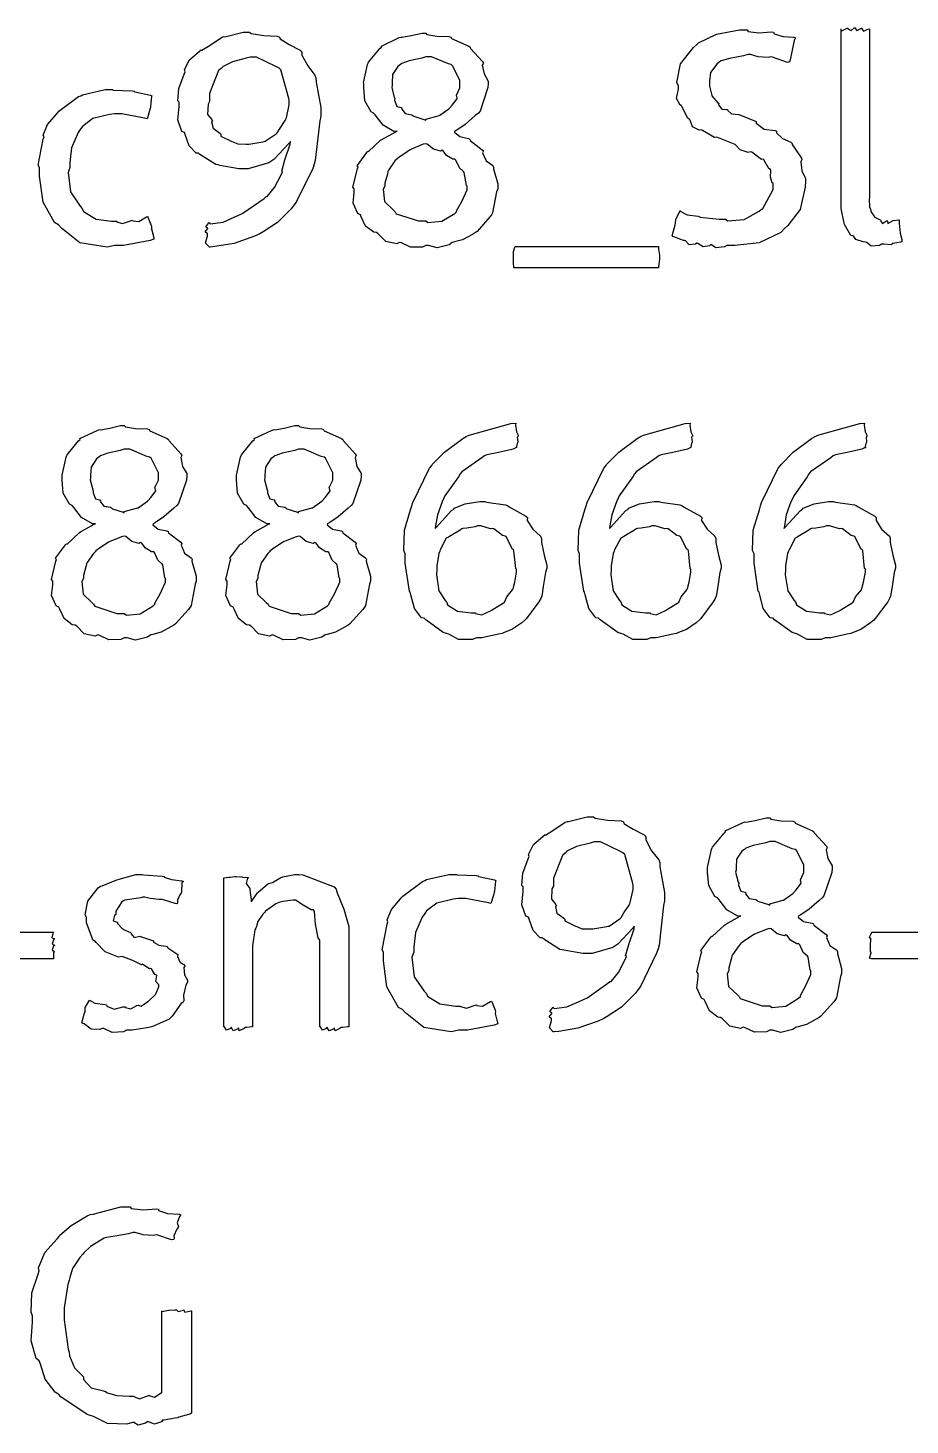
# Model space of a CAD drawing. Extents: x 1.97 to 9.39, y 0.66 to 7.28.
# Drawn here: x 5.718 to 6.223, y 0.698 to 1.499 of the extents above; entities that cross this region are included whole.
import ezdxf

# ---------------------------------------------------------------- set-up
doc = ezdxf.new("R2010")
doc.units = 0
doc.layers.get('0').update_dxf_attribs({"linetype": 'CONTINUOUS'})

msp = doc.modelspace()

# ---------------------------------------------------------------- linework, layer by layer
at = {"color": 0}
for points in [[(6.18386, 1.49858), (6.18371, 1.49849), (6.18403, 1.49744), (6.18739, 1.49903), (6.18778, 1.49903), (6.18782, 1.49869), (6.18961, 1.49778), (6.19146, 1.49924), (6.19211, 1.49924), (6.192, 1.49897), (6.19299, 1.49772), (6.19564, 1.49908), (6.19601, 1.49903), (6.19586, 1.49881), (6.19678, 1.49735), (6.19982, 1.49864), (6.20014, 1.49858), (6.20014, 1.40224), (6.20003, 1.40087), (6.20014, 1.3966), (6.20085, 1.39535), (6.20101, 1.39486), (6.20096, 1.39404), (6.20296, 1.391), (6.20318, 1.39074), (6.20318, 1.39074), (6.20632, 1.38911), (6.20665, 1.389), (6.20654, 1.38867), (6.20763, 1.3871), (6.20996, 1.38856), (6.21078, 1.38856), (6.21056, 1.38835), (6.21067, 1.3871), (6.21371, 1.38878), (6.21403, 1.38878), (6.21403, 1.38878), (6.21707, 1.38921), (6.21729, 1.38921), (6.21712, 1.38737), (6.21778, 1.38157), (6.21881, 1.37788), (6.21881, 1.37663), (6.21789, 1.37647), (6.21371, 1.3756), (6.21317, 1.37554), (6.21278, 1.37489), (6.2085, 1.37532), (6.20708, 1.37532), (6.20594, 1.37457), (6.20122, 1.37402), (6.19862, 1.37625), (6.19797, 1.37641), (6.19656, 1.37657), (6.19239, 1.37788), (6.19114, 1.37967), (6.1906, 1.3801), (6.18956, 1.38026), (6.18593, 1.38656), (6.1856, 1.38726), (6.1856, 1.38726), (6.18386, 1.39572), (6.18386, 1.39854), (6.18386, 1.49858)], [(5.88547, 1.44868), (5.88493, 1.44601), (5.88238, 1.42329), (5.88178, 1.42111), (5.88092, 1.41872), (5.87158, 1.39963), (5.87028, 1.39789), (5.86854, 1.39556), (5.86079, 1.3877), (5.85249, 1.38227), (5.85053, 1.38118), (5.84744, 1.37978), (5.83578, 1.3756), (5.82482, 1.37381), (5.8221, 1.37359), (5.82161, 1.37348), (5.81939, 1.37581), (5.82058, 1.38005), (5.82058, 1.3814), (5.82032, 1.38135), (5.81922, 1.38222), (5.82075, 1.38417), (5.82081, 1.38444), (5.82058, 1.38439), (5.81967, 1.38515), (5.82135, 1.38748), (5.82146, 1.3877), (5.8221, 1.38694), (5.82949, 1.38791), (5.83826, 1.39182), (5.83968, 1.39247), (5.84087, 1.39296), (5.85297, 1.40147), (5.854, 1.40246), (5.85476, 1.4025), (5.85906, 1.40767), (5.86296, 1.41547), (5.86356, 1.41678), (5.86312, 1.4171), (5.86496, 1.42356), (5.86794, 1.43261), (5.86811, 1.43414), (5.86729, 1.43294), (5.85867, 1.42389), (5.85747, 1.42307), (5.85579, 1.42193), (5.84386, 1.41851), (5.8399, 1.41851), (5.83854, 1.41851), (5.82769, 1.42036), (5.82667, 1.42068), (5.82536, 1.42085), (5.81619, 1.42665), (5.81538, 1.4274), (5.81407, 1.42746), (5.81011, 1.43164), (5.80783, 1.43815), (5.80735, 1.43935), (5.80588, 1.43994), (5.8036, 1.44646), (5.80431, 1.45415), (5.80431, 1.45671), (5.8036, 1.45747), (5.8041, 1.46457), (5.80718, 1.47282), (5.80778, 1.47407), (5.80735, 1.47532), (5.81028, 1.48096), (5.81592, 1.48583), (5.81689, 1.48665), (5.81722, 1.48643), (5.822, 1.48942), (5.8285, 1.49382), (5.82969, 1.49425), (5.8304, 1.49414), (5.8411, 1.49685), (5.84467, 1.49685), (5.84565, 1.4961), (5.85281, 1.49496), (5.86051, 1.49451), (5.86182, 1.49403), (5.86219, 1.49306), (5.86746, 1.48981), (5.87375, 1.48654), (5.87462, 1.48557), (5.87468, 1.48361), (5.87804, 1.47743), (5.88217, 1.47211), (5.88265, 1.4706), (5.88282, 1.46821), (5.88547, 1.45356), (5.88547, 1.44868)], [(5.96224, 1.44), (5.96213, 1.4394), (5.96517, 1.4369), (5.97017, 1.43588), (5.97092, 1.43544), (5.97114, 1.43474), (5.97814, 1.42942), (5.97874, 1.42871), (5.97835, 1.42757), (5.98031, 1.42307), (5.98421, 1.42031), (5.9846, 1.41937), (5.98454, 1.4184), (5.98699, 1.40989), (5.98699, 1.40701), (5.98633, 1.40533), (5.98406, 1.39313), (5.98351, 1.39204), (5.98253, 1.39085), (5.97515, 1.38249), (5.97418, 1.38184), (5.97244, 1.38075), (5.96679, 1.37782), (5.96213, 1.37652), (5.96094, 1.37619), (5.9591, 1.37495), (5.95221, 1.37321), (5.94732, 1.37446), (5.94575, 1.37446), (5.94385, 1.37353), (5.93696, 1.37343), (5.93175, 1.37592), (5.93056, 1.37619), (5.92904, 1.37549), (5.92279, 1.37679), (5.91851, 1.38118), (5.91754, 1.38184), (5.9159, 1.38205), (5.91124, 1.38563), (5.90875, 1.391), (5.90821, 1.39204), (5.90668, 1.3929), (5.90403, 1.39871), (5.90474, 1.40494), (5.90474, 1.40701), (5.90397, 1.40799), (5.90653, 1.41851), (5.9069, 1.41937), (5.90631, 1.42014), (5.91194, 1.42785), (5.91254, 1.4285), (5.91292, 1.42833), (5.91982, 1.43479), (5.92057, 1.43522), (5.92057, 1.43522), (5.9285, 1.43967), (5.92925, 1.44), (5.92746, 1.43994), (5.92122, 1.44347), (5.91672, 1.44933), (5.91581, 1.45042), (5.91433, 1.45117), (5.91075, 1.45742), (5.91015, 1.4649), (5.91015, 1.46733), (5.9101, 1.46783), (5.91233, 1.47819), (5.91276, 1.47906), (5.91297, 1.47954), (5.91954, 1.48757), (5.92036, 1.48817), (5.92025, 1.48876), (5.93056, 1.49371), (5.93164, 1.49403), (5.93201, 1.49387), (5.93739, 1.49485), (5.94363, 1.49621), (5.94575, 1.49621), (5.94635, 1.4955), (5.95215, 1.49457), (5.95899, 1.49442), (5.96007, 1.49403), (5.96039, 1.49317), (5.97038, 1.48882), (5.97114, 1.48817), (5.9714, 1.48753), (5.97825, 1.47999), (5.97874, 1.47906), (5.97814, 1.47786), (5.97917, 1.47287), (5.98156, 1.46875), (5.98156, 1.46733), (5.98133, 1.465), (5.97683, 1.45156), (5.97592, 1.45042), (5.97407, 1.44894), (5.96832, 1.4439), (5.96354, 1.44065), (5.96224, 1.44)], [(6.09158, 1.39464), (6.09153, 1.39415), (6.0956, 1.39208), (6.10189, 1.39122), (6.10286, 1.39094), (6.10308, 1.39068), (6.11399, 1.38965), (6.11762, 1.38965), (6.11903, 1.38856), (6.12825, 1.38938), (6.13688, 1.39421), (6.13803, 1.39507), (6.13894, 1.39561), (6.14497, 1.40663), (6.14497, 1.41026), (6.14432, 1.41049), (6.14333, 1.41374), (6.14367, 1.41754), (6.14344, 1.41808), (6.14253, 1.41868), (6.13954, 1.42356), (6.13911, 1.42393), (6.13829, 1.42389), (6.13265, 1.42796), (6.13194, 1.42828), (6.13064, 1.4279), (6.12608, 1.42925), (6.1231, 1.43246), (6.12218, 1.43283), (6.11263, 1.43653), (6.11139, 1.43647), (6.10439, 1.44049), (6.10374, 1.44086), (6.1026, 1.44065), (6.09874, 1.4426), (6.09728, 1.4464), (6.09679, 1.44694), (6.09603, 1.44743), (6.0925, 1.45421), (6.09224, 1.45497), (6.09153, 1.45497), (6.08951, 1.45882), (6.09071, 1.46408), (6.09071, 1.46582), (6.08979, 1.46789), (6.09185, 1.47857), (6.09918, 1.48807), (6.10092, 1.48947), (6.10206, 1.49078), (6.11247, 1.49576), (6.1256, 1.49815), (6.12999, 1.49815), (6.13058, 1.49729), (6.13672, 1.49653), (6.14399, 1.49707), (6.14518, 1.49685), (6.14556, 1.49588), (6.15067, 1.49425), (6.15685, 1.49393), (6.15776, 1.4936), (6.15696, 1.49197), (6.15474, 1.4809), (6.15429, 1.47971), (6.1531, 1.47949), (6.14464, 1.48253), (6.14367, 1.48275), (6.14199, 1.48226), (6.13633, 1.48258), (6.13189, 1.48406), (6.13043, 1.48406), (6.12788, 1.48318), (6.1199, 1.48167), (6.11507, 1.48047), (6.11415, 1.47971), (6.11263, 1.47851), (6.10906, 1.47374), (6.10851, 1.46881), (6.10851, 1.46713), (6.1084, 1.46593), (6.1096, 1.46132), (6.10981, 1.46083), (6.10986, 1.46029), (6.11328, 1.45622), (6.11372, 1.45583), (6.11361, 1.45514), (6.11546, 1.45269), (6.1186, 1.45247), (6.11914, 1.45215), (6.11897, 1.45193), (6.12099, 1.44993), (6.12528, 1.44954), (6.12587, 1.44933), (6.13519, 1.44564), (6.13514, 1.44456), (6.13976, 1.44114), (6.14606, 1.44049), (6.14692, 1.44), (6.14681, 1.43907), (6.15028, 1.43588), (6.15517, 1.43375), (6.15582, 1.43306), (6.15587, 1.43235), (6.16114, 1.42464), (6.16146, 1.42372), (6.16081, 1.42247), (6.16135, 1.41732), (6.16342, 1.41287), (6.16342, 1.41135), (6.16336, 1.40793), (6.16037, 1.39512), (6.15343, 1.38591), (6.15147, 1.38422), (6.14931, 1.38194), (6.13699, 1.37592), (6.12294, 1.37446), (6.11828, 1.37446), (6.11697, 1.37375), (6.11208, 1.3731), (6.10965, 1.37484), (6.10894, 1.37489), (6.10835, 1.37424), (6.10471, 1.3737), (6.10172, 1.37565), (6.10113, 1.37576), (6.10037, 1.37516), (6.09668, 1.37484), (6.09472, 1.37717), (6.09418, 1.37728), (6.09358, 1.37739), (6.088, 1.37945), (6.08746, 1.37967), (6.08697, 1.37994), (6.08876, 1.38639), (6.08897, 1.38704), (6.08897, 1.38704), (6.08914, 1.38954), (6.09136, 1.39404), (6.09158, 1.39464)], [(5.84403, 1.43261), (5.84424, 1.43257), (5.85238, 1.43392), (5.85314, 1.43414), (5.85368, 1.43425), (5.85997, 1.43858), (5.86051, 1.43912), (5.86051, 1.43912), (5.86219, 1.44185), (5.86518, 1.44618), (5.8655, 1.44694), (5.86578, 1.44764), (5.86746, 1.45514), (5.86746, 1.45757), (5.86724, 1.45871), (5.86257, 1.47526), (5.8616, 1.47624), (5.85975, 1.47711), (5.84874, 1.48253), (5.84511, 1.48253), (5.84278, 1.48182), (5.83496, 1.47982), (5.82949, 1.47711), (5.8284, 1.47601), (5.82688, 1.47478), (5.82167, 1.46158), (5.82167, 1.45714), (5.82086, 1.45557), (5.82058, 1.44965), (5.82308, 1.44667), (5.8234, 1.44586), (5.82292, 1.44547), (5.82374, 1.44168), (5.82764, 1.43881), (5.82818, 1.43826), (5.82829, 1.43722), (5.83447, 1.43414), (5.83512, 1.43392), (5.83512, 1.43392), (5.83794, 1.43272), (5.8425, 1.43261), (5.84403, 1.43261)], [(5.94575, 1.44629), (5.94575, 1.447), (5.95275, 1.44883), (5.95335, 1.44911), (5.95372, 1.44917), (5.95899, 1.45285), (5.95942, 1.45324), (5.95942, 1.45324), (5.96089, 1.45492), (5.96349, 1.45833), (5.96376, 1.45888), (5.96376, 1.45888), (5.96332, 1.46072), (5.96528, 1.4649), (5.96528, 1.46625), (5.96528, 1.46924), (5.9611, 1.47749), (5.96029, 1.47819), (5.95871, 1.47857), (5.94894, 1.48275), (5.94575, 1.48275), (5.94347, 1.48199), (5.93625, 1.48047), (5.93201, 1.47894), (5.93121, 1.47819), (5.92979, 1.47715), (5.92665, 1.4725), (5.92643, 1.46783), (5.92643, 1.46625), (5.92617, 1.46506), (5.92768, 1.45942), (5.92796, 1.45888), (5.92785, 1.45774), (5.92919, 1.45421), (5.93164, 1.45367), (5.93207, 1.45324), (5.93192, 1.45264), (5.93397, 1.45008), (5.93778, 1.44943), (5.93837, 1.44911), (5.93892, 1.44857), (5.9451, 1.4465), (5.94575, 1.44629)], [(5.78629, 1.39117), (5.7864, 1.39074), (5.78831, 1.38596), (5.78847, 1.38531), (5.78836, 1.38401), (5.78971, 1.3788), (5.78976, 1.37815), (5.78776, 1.37739), (5.77246, 1.37446), (5.76742, 1.37446), (5.76303, 1.37348), (5.74735, 1.37598), (5.73687, 1.38444), (5.73508, 1.38639), (5.73281, 1.38759), (5.72624, 1.39942), (5.72424, 1.41422), (5.72424, 1.41917), (5.72353, 1.42063), (5.7264, 1.43539), (5.72683, 1.43674), (5.7264, 1.43772), (5.72889, 1.44379), (5.734, 1.44987), (5.73486, 1.45085), (5.73529, 1.45144), (5.74658, 1.45985), (5.74789, 1.46039), (5.74886, 1.46094), (5.76178, 1.46386), (5.76611, 1.46386), (5.76654, 1.46354), (5.77756, 1.46317), (5.77849, 1.463), (5.77881, 1.46262), (5.78787, 1.46072), (5.78868, 1.46039), (5.78842, 1.4599), (5.78792, 1.45432), (5.78782, 1.45367), (5.78749, 1.45242), (5.78608, 1.44764), (5.78586, 1.44715), (5.78444, 1.44754), (5.77149, 1.44997), (5.76719, 1.44997), (5.76426, 1.44965), (5.75478, 1.44737), (5.74897, 1.44293), (5.74789, 1.44151), (5.74647, 1.43935), (5.74262, 1.4305), (5.7416, 1.42204), (5.7416, 1.41917), (5.74061, 1.41639), (5.74192, 1.40517), (5.74756, 1.39697), (5.74875, 1.39572), (5.74951, 1.39404), (5.75662, 1.38954), (5.76551, 1.38835), (5.7685, 1.38835), (5.76844, 1.38813), (5.77186, 1.38704), (5.77692, 1.38889), (5.77761, 1.389), (5.77767, 1.38867), (5.78114, 1.38829), (5.78554, 1.39094), (5.78629, 1.39117)], [(5.94575, 1.43283), (5.94422, 1.43251), (5.93712, 1.42953), (5.93642, 1.42914), (5.935, 1.42817), (5.93078, 1.4254), (5.92942, 1.42438), (5.92904, 1.42393), (5.92806, 1.42296), (5.92437, 1.41764), (5.92404, 1.41699), (5.92372, 1.41531), (5.92231, 1.41026), (5.92231, 1.40853), (5.92133, 1.40685), (5.92215, 1.39963), (5.92719, 1.39469), (5.92817, 1.39378), (5.92876, 1.39264), (5.94146, 1.38856), (5.94575, 1.38856), (5.947, 1.38759), (5.95492, 1.38835), (5.96235, 1.3929), (5.96332, 1.39378), (5.96332, 1.39442), (5.96636, 1.39974), (5.9694, 1.40636), (5.9694, 1.40853), (5.96903, 1.40896), (5.96778, 1.41639), (5.96744, 1.41699), (5.96733, 1.41694), (5.965, 1.41911), (5.963, 1.42344), (5.96246, 1.42393), (5.96126, 1.42393), (5.95768, 1.42606), (5.95578, 1.42882), (5.95508, 1.42914), (5.95415, 1.42865), (5.95008, 1.42979), (5.94656, 1.43261), (5.94575, 1.43283)], [(6.07915, 1.37381), (6.07926, 1.3724), (6.07981, 1.36892), (6.07981, 1.36773), (6.07975, 1.36675), (6.07926, 1.36214), (6.07915, 1.36165), (5.9969, 1.36165), (5.9969, 1.36165), (5.99621, 1.36176), (5.99604, 1.36469), (5.99604, 1.36491), (5.99599, 1.36496), (5.99604, 1.3674), (5.99604, 1.36816), (5.99604, 1.36816), (5.99604, 1.37028), (5.99604, 1.37098), (5.99604, 1.37098), (5.99681, 1.37359), (5.9969, 1.37381), (6.07915, 1.37381)], [(5.78933, 1.21495), (5.78922, 1.21436), (5.79226, 1.21186), (5.79725, 1.21083), (5.79801, 1.21039), (5.79824, 1.20969), (5.80524, 1.20437), (5.80583, 1.20367), (5.80544, 1.20253), (5.8074, 1.19802), (5.81131, 1.19526), (5.81168, 1.19434), (5.81164, 1.19336), (5.81407, 1.18484), (5.81407, 1.18197), (5.81342, 1.18028), (5.81114, 1.16808), (5.8106, 1.16699), (5.80962, 1.1658), (5.80225, 1.15744), (5.80126, 1.15679), (5.79953, 1.15571), (5.79389, 1.15278), (5.78922, 1.15148), (5.78803, 1.15115), (5.78618, 1.1499), (5.77929, 1.14817), (5.77442, 1.14941), (5.77285, 1.14941), (5.77094, 1.14849), (5.76406, 1.14838), (5.75885, 1.15088), (5.75765, 1.15115), (5.75613, 1.15044), (5.74989, 1.15175), (5.74561, 1.15614), (5.74463, 1.15679), (5.743, 1.15701), (5.73833, 1.16059), (5.73583, 1.16596), (5.73529, 1.16699), (5.73378, 1.16786), (5.73112, 1.17367), (5.73182, 1.1799), (5.73182, 1.18197), (5.73107, 1.18294), (5.73361, 1.19347), (5.734, 1.19434), (5.7334, 1.1951), (5.73904, 1.2028), (5.73964, 1.20345), (5.74001, 1.20329), (5.7469, 1.20974), (5.74767, 1.21018), (5.74767, 1.21018), (5.75558, 1.21463), (5.75635, 1.21495), (5.75456, 1.2149), (5.74832, 1.21843), (5.74382, 1.22428), (5.74289, 1.22537), (5.74143, 1.22613), (5.73785, 1.23237), (5.73725, 1.23985), (5.73725, 1.2423), (5.73719, 1.24278), (5.73942, 1.25315), (5.73986, 1.25402), (5.74007, 1.2545), (5.74664, 1.26253), (5.74744, 1.26313), (5.74735, 1.26373), (5.75765, 1.26866), (5.75874, 1.26899), (5.75911, 1.26883), (5.76449, 1.2698), (5.77072, 1.27116), (5.77285, 1.27116), (5.77344, 1.27045), (5.77924, 1.26953), (5.78608, 1.26937), (5.78717, 1.26899), (5.78749, 1.26812), (5.79747, 1.26378), (5.79824, 1.26313), (5.7985, 1.26248), (5.80533, 1.25494), (5.80583, 1.25402), (5.80524, 1.25282), (5.80626, 1.24783), (5.80865, 1.24371), (5.80865, 1.2423), (5.80843, 1.23996), (5.80393, 1.22651), (5.803, 1.22537), (5.80117, 1.2239), (5.79542, 1.21886), (5.79064, 1.2156), (5.78933, 1.21495)], [(5.88932, 1.21495), (5.88921, 1.21436), (5.89225, 1.21186), (5.89725, 1.21083), (5.898, 1.21039), (5.89822, 1.20969), (5.90522, 1.20437), (5.90582, 1.20367), (5.90543, 1.20253), (5.90739, 1.19802), (5.91129, 1.19526), (5.91168, 1.19434), (5.91162, 1.19336), (5.91407, 1.18484), (5.91407, 1.18197), (5.91342, 1.18028), (5.91114, 1.16808), (5.9106, 1.16699), (5.90961, 1.1658), (5.90224, 1.15744), (5.90126, 1.15679), (5.89953, 1.15571), (5.89388, 1.15278), (5.88921, 1.15148), (5.88803, 1.15115), (5.88618, 1.1499), (5.87929, 1.14817), (5.8744, 1.14941), (5.87283, 1.14941), (5.87093, 1.14849), (5.86404, 1.14838), (5.85883, 1.15088), (5.85764, 1.15115), (5.85612, 1.15044), (5.84988, 1.15175), (5.8456, 1.15614), (5.84462, 1.15679), (5.84299, 1.15701), (5.83832, 1.16059), (5.83583, 1.16596), (5.83529, 1.16699), (5.83376, 1.16786), (5.83111, 1.17367), (5.83182, 1.1799), (5.83182, 1.18197), (5.83106, 1.18294), (5.83361, 1.19347), (5.83399, 1.19434), (5.83339, 1.1951), (5.83903, 1.2028), (5.83963, 1.20345), (5.84, 1.20329), (5.8469, 1.20974), (5.84765, 1.21018), (5.84765, 1.21018), (5.85558, 1.21463), (5.85633, 1.21495), (5.85454, 1.2149), (5.84831, 1.21843), (5.84381, 1.22428), (5.84289, 1.22537), (5.84142, 1.22613), (5.83783, 1.23237), (5.83724, 1.23985), (5.83724, 1.2423), (5.83718, 1.24278), (5.83942, 1.25315), (5.83985, 1.25402), (5.84006, 1.2545), (5.84663, 1.26253), (5.84744, 1.26313), (5.84733, 1.26373), (5.85764, 1.26866), (5.85872, 1.26899), (5.8591, 1.26883), (5.86447, 1.2698), (5.87071, 1.27116), (5.87283, 1.27116), (5.87343, 1.27045), (5.87924, 1.26953), (5.88607, 1.26937), (5.88715, 1.26899), (5.88747, 1.26812), (5.89746, 1.26378), (5.89822, 1.26313), (5.89849, 1.26248), (5.90533, 1.25494), (5.90582, 1.25402), (5.90522, 1.25282), (5.90625, 1.24783), (5.90864, 1.24371), (5.90864, 1.2423), (5.90842, 1.23996), (5.90392, 1.22651), (5.903, 1.22537), (5.90115, 1.2239), (5.8954, 1.21886), (5.89063, 1.2156), (5.88932, 1.21495)], [(5.93397, 1.19759), (5.93306, 1.19965), (5.93349, 1.21121), (5.93701, 1.22298), (5.93767, 1.22515), (5.93821, 1.227), (5.94786, 1.24669), (5.94917, 1.24837), (5.94943, 1.24897), (5.95643, 1.25591), (5.9669, 1.26383), (5.96892, 1.26487), (5.97054, 1.26579), (5.99457, 1.27246), (5.99735, 1.27268), (5.99718, 1.27148), (5.99767, 1.26758), (5.99864, 1.26573), (5.99864, 1.26508), (5.99815, 1.26465), (5.99843, 1.26194), (5.99843, 1.26161), (5.9981, 1.26091), (5.9975, 1.25852), (5.99799, 1.25879), (5.99799, 1.25879), (5.99576, 1.25776), (5.98736, 1.25575), (5.98068, 1.25445), (5.97933, 1.2538), (5.97792, 1.25271), (5.96642, 1.24468), (5.96544, 1.2436), (5.96442, 1.24186), (5.95671, 1.23085), (5.95611, 1.22949), (5.95508, 1.22743), (5.95242, 1.22005), (5.95133, 1.2137), (5.95111, 1.21213), (5.95167, 1.21278), (5.96056, 1.22244), (5.96175, 1.2232), (5.96203, 1.2238), (5.96837, 1.22635), (5.97672, 1.22776), (5.97954, 1.22776), (5.98058, 1.22721), (5.99149, 1.2258), (5.99257, 1.22537), (5.9936, 1.22466), (6.00319, 1.21924), (6.00407, 1.21843), (6.0039, 1.21685), (6.00706, 1.21175), (6.01156, 1.20774), (6.0121, 1.20649), (6.0121, 1.20421), (6.01361, 1.19694), (6.01514, 1.19124), (6.01514, 1.18934), (6.01438, 1.1869), (6.01313, 1.17887), (6.01221, 1.17329), (6.01167, 1.17198), (6.01064, 1.17019), (6.00347, 1.16048), (6.00256, 1.15961), (6.00082, 1.15815), (5.99517, 1.15419), (5.99072, 1.15245), (5.98953, 1.15202), (5.98742, 1.15153), (5.97792, 1.14941), (5.97478, 1.14941), (5.97244, 1.14849), (5.96442, 1.1486), (5.95888, 1.15158), (5.95763, 1.15202), (5.95578, 1.15245), (5.94569, 1.15972), (5.94482, 1.1607), (5.94325, 1.16092), (5.93918, 1.16623), (5.93722, 1.17415), (5.93679, 1.17567), (5.93631, 1.17632), (5.93397, 1.19228), (5.93397, 1.19759)], [(6.03396, 1.19759), (6.03304, 1.19965), (6.03347, 1.21121), (6.037, 1.22298), (6.03765, 1.22515), (6.03819, 1.227), (6.04785, 1.24669), (6.04915, 1.24837), (6.04943, 1.24897), (6.05643, 1.25591), (6.06689, 1.26383), (6.0689, 1.26487), (6.07053, 1.26579), (6.09457, 1.27246), (6.09733, 1.27268), (6.09717, 1.27148), (6.09765, 1.26758), (6.09864, 1.26573), (6.09864, 1.26508), (6.09814, 1.26465), (6.09842, 1.26194), (6.09842, 1.26161), (6.0981, 1.26091), (6.0975, 1.25852), (6.09799, 1.25879), (6.09799, 1.25879), (6.09576, 1.25776), (6.08735, 1.25575), (6.08068, 1.25445), (6.07932, 1.2538), (6.0779, 1.25271), (6.0664, 1.24468), (6.06543, 1.2436), (6.0644, 1.24186), (6.05669, 1.23085), (6.0561, 1.22949), (6.05507, 1.22743), (6.0524, 1.22005), (6.05132, 1.2137), (6.05111, 1.21213), (6.05165, 1.21278), (6.06054, 1.22244), (6.06174, 1.2232), (6.06201, 1.2238), (6.06836, 1.22635), (6.07671, 1.22776), (6.07954, 1.22776), (6.08057, 1.22721), (6.09147, 1.2258), (6.09256, 1.22537), (6.09358, 1.22466), (6.10319, 1.21924), (6.10406, 1.21843), (6.10389, 1.21685), (6.10704, 1.21175), (6.11154, 1.20774), (6.11208, 1.20649), (6.11208, 1.20421), (6.11361, 1.19694), (6.11513, 1.19124), (6.11513, 1.18934), (6.11436, 1.1869), (6.11312, 1.17887), (6.11219, 1.17329), (6.11165, 1.17198), (6.11062, 1.17019), (6.10346, 1.16048), (6.10254, 1.15961), (6.10081, 1.15815), (6.09517, 1.15419), (6.09071, 1.15245), (6.08951, 1.15202), (6.0874, 1.15153), (6.0779, 1.14941), (6.07476, 1.14941), (6.07243, 1.14849), (6.0644, 1.1486), (6.05886, 1.15158), (6.05761, 1.15202), (6.05578, 1.15245), (6.04568, 1.15972), (6.04482, 1.1607), (6.04324, 1.16092), (6.03917, 1.16623), (6.03722, 1.17415), (6.03678, 1.17567), (6.03629, 1.17632), (6.03396, 1.19228), (6.03396, 1.19759)], [(6.134, 1.19759), (6.13308, 1.19965), (6.13351, 1.21121), (6.13704, 1.22298), (6.13769, 1.22515), (6.13824, 1.227), (6.14789, 1.24669), (6.14919, 1.24837), (6.14947, 1.24897), (6.15647, 1.25591), (6.16694, 1.26383), (6.16894, 1.26487), (6.17057, 1.26579), (6.19461, 1.27246), (6.19737, 1.27268), (6.19721, 1.27148), (6.19769, 1.26758), (6.19868, 1.26573), (6.19868, 1.26508), (6.19819, 1.26465), (6.19846, 1.26194), (6.19846, 1.26161), (6.19814, 1.26091), (6.19754, 1.25852), (6.19803, 1.25879), (6.19803, 1.25879), (6.19581, 1.25776), (6.18739, 1.25575), (6.18072, 1.25445), (6.17936, 1.2538), (6.17796, 1.25271), (6.16644, 1.24468), (6.16547, 1.2436), (6.16444, 1.24186), (6.15674, 1.23085), (6.15614, 1.22949), (6.15511, 1.22743), (6.15246, 1.22005), (6.15136, 1.2137), (6.15115, 1.21213), (6.15169, 1.21278), (6.1606, 1.22244), (6.16178, 1.2232), (6.16206, 1.2238), (6.1684, 1.22635), (6.17676, 1.22776), (6.17958, 1.22776), (6.18061, 1.22721), (6.19151, 1.2258), (6.1926, 1.22537), (6.19363, 1.22466), (6.20324, 1.21924), (6.2041, 1.21843), (6.20394, 1.21685), (6.20708, 1.21175), (6.21158, 1.20774), (6.21213, 1.20649), (6.21213, 1.20421), (6.21365, 1.19694), (6.21517, 1.19124), (6.21517, 1.18934), (6.21442, 1.1869), (6.21317, 1.17887), (6.21224, 1.17329), (6.21169, 1.17198), (6.21067, 1.17019), (6.2035, 1.16048), (6.20258, 1.15961), (6.20085, 1.15815), (6.19521, 1.15419), (6.19075, 1.15245), (6.18956, 1.15202), (6.18744, 1.15153), (6.17796, 1.14941), (6.17481, 1.14941), (6.17247, 1.14849), (6.16444, 1.1486), (6.1589, 1.15158), (6.15767, 1.15202), (6.15582, 1.15245), (6.14572, 1.15972), (6.14486, 1.1607), (6.14328, 1.16092), (6.13921, 1.16623), (6.13726, 1.17415), (6.13683, 1.17567), (6.13633, 1.17632), (6.134, 1.19228), (6.134, 1.19759)], [(5.77285, 1.22125), (5.77285, 1.22195), (5.77983, 1.2238), (5.78043, 1.22407), (5.78082, 1.22412), (5.78608, 1.22781), (5.78651, 1.22819), (5.78651, 1.22819), (5.78797, 1.22987), (5.79058, 1.23329), (5.79085, 1.23383), (5.79085, 1.23383), (5.79042, 1.23568), (5.79237, 1.23985), (5.79237, 1.24121), (5.79237, 1.24419), (5.78819, 1.25244), (5.78738, 1.25315), (5.78581, 1.25353), (5.77604, 1.2577), (5.77285, 1.2577), (5.77056, 1.25694), (5.76335, 1.25543), (5.75911, 1.25391), (5.75831, 1.25315), (5.75689, 1.25212), (5.75375, 1.24745), (5.75353, 1.24278), (5.75353, 1.24121), (5.75325, 1.24002), (5.75478, 1.23438), (5.75504, 1.23383), (5.75493, 1.23269), (5.75629, 1.22917), (5.75874, 1.22862), (5.75917, 1.22819), (5.759, 1.22759), (5.76107, 1.22504), (5.76486, 1.22439), (5.76546, 1.22407), (5.766, 1.22353), (5.77219, 1.22146), (5.77285, 1.22125)], [(5.87283, 1.22125), (5.87283, 1.22195), (5.87983, 1.2238), (5.88043, 1.22407), (5.88081, 1.22412), (5.88607, 1.22781), (5.8865, 1.22819), (5.8865, 1.22819), (5.88797, 1.22987), (5.89057, 1.23329), (5.89085, 1.23383), (5.89085, 1.23383), (5.8904, 1.23568), (5.89236, 1.23985), (5.89236, 1.24121), (5.89236, 1.24419), (5.88818, 1.25244), (5.88737, 1.25315), (5.88579, 1.25353), (5.87603, 1.2577), (5.87283, 1.2577), (5.87056, 1.25694), (5.86333, 1.25543), (5.8591, 1.25391), (5.85829, 1.25315), (5.85688, 1.25212), (5.85374, 1.24745), (5.85351, 1.24278), (5.85351, 1.24121), (5.85325, 1.24002), (5.85476, 1.23438), (5.85504, 1.23383), (5.85493, 1.23269), (5.85628, 1.22917), (5.85872, 1.22862), (5.85915, 1.22819), (5.859, 1.22759), (5.86106, 1.22504), (5.86486, 1.22439), (5.86546, 1.22407), (5.866, 1.22353), (5.87218, 1.22146), (5.87283, 1.22125)], [(5.97542, 1.21365), (5.97396, 1.21322), (5.96935, 1.2124), (5.96696, 1.21218), (5.96631, 1.21191), (5.96544, 1.21126), (5.95925, 1.20768), (5.95871, 1.20714), (5.95751, 1.2066), (5.95404, 1.19992), (5.95372, 1.19911), (5.95318, 1.19786), (5.95199, 1.19086), (5.95199, 1.18848), (5.95188, 1.18566), (5.95329, 1.17649), (5.95687, 1.1709), (5.95785, 1.16981), (5.95822, 1.16846), (5.96397, 1.16471), (5.97174, 1.16374), (5.97433, 1.16374), (5.97433, 1.16347), (5.97786, 1.1626), (5.98275, 1.16504), (5.98346, 1.16526), (5.98372, 1.16558), (5.99029, 1.16954), (5.99083, 1.17003), (5.99083, 1.17003), (5.99214, 1.17301), (5.9955, 1.17708), (5.99582, 1.17784), (5.99582, 1.17784), (5.99681, 1.18142), (5.99778, 1.18707), (5.99778, 1.18891), (5.99729, 1.18924), (5.99631, 1.19944), (5.99604, 1.2002), (5.99544, 1.20041), (5.99175, 1.20736), (5.99126, 1.20779), (5.98969, 1.20823), (5.98475, 1.21191), (5.9841, 1.21213), (5.98292, 1.21197), (5.97726, 1.21365), (5.97542, 1.21365)], [(6.07542, 1.21365), (6.07394, 1.21322), (6.06933, 1.2124), (6.06694, 1.21218), (6.06629, 1.21191), (6.06543, 1.21126), (6.05925, 1.20768), (6.05871, 1.20714), (6.05751, 1.2066), (6.05404, 1.19992), (6.05371, 1.19911), (6.05317, 1.19786), (6.05197, 1.19086), (6.05197, 1.18848), (6.05186, 1.18566), (6.05328, 1.17649), (6.05686, 1.1709), (6.05783, 1.16981), (6.05821, 1.16846), (6.06396, 1.16471), (6.07172, 1.16374), (6.07433, 1.16374), (6.07433, 1.16347), (6.07785, 1.1626), (6.08274, 1.16504), (6.08344, 1.16526), (6.08371, 1.16558), (6.09028, 1.16954), (6.09082, 1.17003), (6.09082, 1.17003), (6.09212, 1.17301), (6.09549, 1.17708), (6.09581, 1.17784), (6.09581, 1.17784), (6.09679, 1.18142), (6.09776, 1.18707), (6.09776, 1.18891), (6.09728, 1.18924), (6.09631, 1.19944), (6.09603, 1.2002), (6.09543, 1.20041), (6.09174, 1.20736), (6.09125, 1.20779), (6.08968, 1.20823), (6.08475, 1.21191), (6.0841, 1.21213), (6.0829, 1.21197), (6.07726, 1.21365), (6.07542, 1.21365)], [(6.17546, 1.21365), (6.17399, 1.21322), (6.16938, 1.2124), (6.16699, 1.21218), (6.16635, 1.21191), (6.16547, 1.21126), (6.15929, 1.20768), (6.15875, 1.20714), (6.15756, 1.2066), (6.15408, 1.19992), (6.15375, 1.19911), (6.15321, 1.19786), (6.15201, 1.19086), (6.15201, 1.18848), (6.15192, 1.18566), (6.15332, 1.17649), (6.1569, 1.1709), (6.15788, 1.16981), (6.15826, 1.16846), (6.16401, 1.16471), (6.17176, 1.16374), (6.17437, 1.16374), (6.17437, 1.16347), (6.1779, 1.1626), (6.18278, 1.16504), (6.18349, 1.16526), (6.18375, 1.16558), (6.19032, 1.16954), (6.19086, 1.17003), (6.19086, 1.17003), (6.19217, 1.17301), (6.19553, 1.17708), (6.19586, 1.17784), (6.19586, 1.17784), (6.19683, 1.18142), (6.19781, 1.18707), (6.19781, 1.18891), (6.19732, 1.18924), (6.19635, 1.19944), (6.19607, 1.2002), (6.19547, 1.20041), (6.19179, 1.20736), (6.19129, 1.20779), (6.18972, 1.20823), (6.18479, 1.21191), (6.18414, 1.21213), (6.18294, 1.21197), (6.17731, 1.21365), (6.17546, 1.21365)], [(5.77285, 1.20779), (5.77132, 1.20747), (5.76421, 1.20448), (5.76351, 1.2041), (5.7621, 1.20313), (5.75786, 1.20036), (5.75651, 1.19933), (5.75613, 1.19889), (5.75515, 1.19792), (5.75146, 1.1926), (5.75114, 1.19195), (5.75082, 1.19027), (5.7494, 1.18522), (5.7494, 1.18348), (5.74843, 1.1818), (5.74924, 1.17459), (5.75429, 1.16965), (5.75526, 1.16873), (5.75586, 1.16759), (5.76856, 1.16352), (5.77285, 1.16352), (5.77408, 1.16254), (5.78201, 1.1633), (5.78944, 1.16786), (5.79042, 1.16873), (5.79042, 1.16938), (5.79346, 1.1747), (5.7965, 1.18132), (5.7965, 1.18348), (5.79611, 1.18392), (5.79486, 1.19135), (5.79454, 1.19195), (5.79443, 1.19189), (5.7921, 1.19407), (5.7901, 1.19841), (5.78956, 1.19889), (5.78836, 1.19889), (5.78478, 1.20101), (5.78288, 1.20378), (5.78217, 1.2041), (5.78125, 1.20361), (5.77718, 1.20475), (5.77365, 1.20757), (5.77285, 1.20779)], [(5.87283, 1.20779), (5.87131, 1.20747), (5.86421, 1.20448), (5.8635, 1.2041), (5.86208, 1.20313), (5.85786, 1.20036), (5.8565, 1.19933), (5.85612, 1.19889), (5.85514, 1.19792), (5.85146, 1.1926), (5.85113, 1.19195), (5.85081, 1.19027), (5.84939, 1.18522), (5.84939, 1.18348), (5.84842, 1.1818), (5.84924, 1.17459), (5.85428, 1.16965), (5.85525, 1.16873), (5.85585, 1.16759), (5.86854, 1.16352), (5.87283, 1.16352), (5.87408, 1.16254), (5.882, 1.1633), (5.88943, 1.16786), (5.8904, 1.16873), (5.8904, 1.16938), (5.89344, 1.1747), (5.89649, 1.18132), (5.89649, 1.18348), (5.89611, 1.18392), (5.89486, 1.19135), (5.89453, 1.19195), (5.89442, 1.19189), (5.89208, 1.19407), (5.89008, 1.19841), (5.88954, 1.19889), (5.88835, 1.19889), (5.88476, 1.20101), (5.88286, 1.20378), (5.88217, 1.2041), (5.88124, 1.20361), (5.87717, 1.20475), (5.87364, 1.20757), (5.87283, 1.20779)], [(6.08268, 0.998643), (6.08214, 0.995985), (6.07958, 0.973253), (6.079, 0.971083), (6.07813, 0.968696), (6.06879, 0.949599), (6.06749, 0.947863), (6.06575, 0.945529), (6.058, 0.937663), (6.04969, 0.932238), (6.04775, 0.931153), (6.04465, 0.929742), (6.03299, 0.925564), (6.02203, 0.923774), (6.01932, 0.923557), (6.01882, 0.923449), (6.0166, 0.925782), (6.01779, 0.930012), (6.01779, 0.931369), (6.01753, 0.931315), (6.01644, 0.932183), (6.01796, 0.934136), (6.01801, 0.934407), (6.01779, 0.934353), (6.01687, 0.935113), (6.01856, 0.937446), (6.01867, 0.937663), (6.01932, 0.936903), (6.02669, 0.937879), (6.03549, 0.941786), (6.03689, 0.942437), (6.03808, 0.942925), (6.05018, 0.951443), (6.05122, 0.952419), (6.05197, 0.952474), (6.05626, 0.957628), (6.06017, 0.96544), (6.06076, 0.966743), (6.06033, 0.967068), (6.06218, 0.973525), (6.06515, 0.982585), (6.06532, 0.984104), (6.06451, 0.98291), (6.05588, 0.97385), (6.05469, 0.973036), (6.053, 0.971897), (6.04107, 0.968479), (6.03711, 0.968479), (6.03575, 0.968479), (6.0249, 0.970324), (6.02387, 0.970649), (6.02257, 0.970811), (6.0134, 0.976617), (6.01258, 0.977376), (6.01129, 0.977431), (6.00732, 0.981608), (6.00504, 0.988118), (6.00456, 0.989312), (6.0031, 0.989908), (6.00082, 0.996419), (6.00151, 1.00412), (6.00151, 1.00667), (6.00082, 1.00743), (6.00131, 1.01454), (6.00439, 1.02279), (6.00499, 1.02403), (6.00456, 1.02528), (6.00749, 1.03093), (6.01313, 1.03581), (6.01411, 1.03662), (6.01443, 1.0364), (6.01921, 1.03939), (6.02572, 1.04378), (6.02692, 1.04422), (6.02761, 1.04411), (6.03831, 1.04682), (6.04189, 1.04682), (6.04286, 1.04606), (6.05003, 1.04492), (6.05772, 1.04449), (6.05903, 1.044), (6.0594, 1.04302), (6.06467, 1.03977), (6.07096, 1.03651), (6.07183, 1.03554), (6.07189, 1.03358), (6.07525, 1.0274), (6.07937, 1.02208), (6.07986, 1.02056), (6.08003, 1.01818), (6.08268, 1.00353), (6.08268, 0.998643)], [(6.15944, 0.989962), (6.15935, 0.989367), (6.16238, 0.986871), (6.16737, 0.98584), (6.16813, 0.985406), (6.16835, 0.9847), (6.17535, 0.979383), (6.17594, 0.978678), (6.17557, 0.977539), (6.17751, 0.973036), (6.18143, 0.970269), (6.18181, 0.969347), (6.18175, 0.968371), (6.18419, 0.959853), (6.18419, 0.956976), (6.18354, 0.955296), (6.18126, 0.943087), (6.18072, 0.942003), (6.17974, 0.94081), (6.17236, 0.932454), (6.17139, 0.931803), (6.16965, 0.930718), (6.16401, 0.927789), (6.15935, 0.926486), (6.15815, 0.926161), (6.15631, 0.924914), (6.14942, 0.923178), (6.14453, 0.924425), (6.14296, 0.924425), (6.14106, 0.923503), (6.13417, 0.923394), (6.12896, 0.92589), (6.12776, 0.926161), (6.12625, 0.925456), (6.12001, 0.926758), (6.11572, 0.931153), (6.11475, 0.931803), (6.11312, 0.932021), (6.10846, 0.935601), (6.10596, 0.940972), (6.10542, 0.942003), (6.10389, 0.942871), (6.10124, 0.948676), (6.10194, 0.954915), (6.10194, 0.956976), (6.10118, 0.957954), (6.10374, 0.968479), (6.10411, 0.969347), (6.10351, 0.970107), (6.10915, 0.97781), (6.10975, 0.978461), (6.11014, 0.978299), (6.11703, 0.984754), (6.11778, 0.985189), (6.11778, 0.985189), (6.12571, 0.989637), (6.12646, 0.989962), (6.12468, 0.989908), (6.11843, 0.993435), (6.11393, 0.999294), (6.11301, 1.00038), (6.11154, 1.00114), (6.10796, 1.00738), (6.10736, 1.01487), (6.10736, 1.01731), (6.10732, 1.0178), (6.10954, 1.02816), (6.10997, 1.02902), (6.11019, 1.02951), (6.11675, 1.03754), (6.11757, 1.03814), (6.11746, 1.03874), (6.12776, 1.04367), (6.12885, 1.044), (6.12924, 1.04384), (6.1346, 1.04481), (6.14085, 1.04617), (6.14296, 1.04617), (6.14356, 1.04546), (6.14936, 1.04454), (6.15619, 1.04438), (6.15728, 1.044), (6.15761, 1.04313), (6.16758, 1.03879), (6.16835, 1.03814), (6.16862, 1.03749), (6.17546, 1.02995), (6.17594, 1.02902), (6.17535, 1.02783), (6.17638, 1.02284), (6.17876, 1.01872), (6.17876, 1.01731), (6.17854, 1.01497), (6.17404, 1.00152), (6.17312, 1.00038), (6.17128, 0.998915), (6.16553, 0.993869), (6.16075, 0.990614), (6.15944, 0.989962)], [(6.04124, 0.982585), (6.04144, 0.982531), (6.04958, 0.983886), (6.05035, 0.984104), (6.05089, 0.984212), (6.05718, 0.988553), (6.05772, 0.989094), (6.05772, 0.989094), (6.0594, 0.991808), (6.06239, 0.996149), (6.06272, 0.996907), (6.06299, 0.997613), (6.06467, 1.0051), (6.06467, 1.00754), (6.06446, 1.00868), (6.05979, 1.02523), (6.05881, 1.0262), (6.05697, 1.02707), (6.04596, 1.0325), (6.04232, 1.0325), (6.03999, 1.03179), (6.03217, 1.02978), (6.02669, 1.02707), (6.02561, 1.02599), (6.02408, 1.02474), (6.01888, 1.01156), (6.01888, 1.00711), (6.01807, 1.00553), (6.01779, 0.999621), (6.02029, 0.996636), (6.02061, 0.995822), (6.02013, 0.995443), (6.02094, 0.991644), (6.02485, 0.988769), (6.02539, 0.988226), (6.0255, 0.987196), (6.03168, 0.984104), (6.03233, 0.983886), (6.03233, 0.983886), (6.03515, 0.982693), (6.03971, 0.982585), (6.04124, 0.982585)], [(6.14296, 0.996257), (6.14296, 0.996963), (6.14996, 0.998807), (6.15056, 0.999078), (6.15093, 0.999132), (6.15619, 1.00282), (6.15663, 1.0032), (6.15663, 1.0032), (6.1581, 1.00488), (6.16069, 1.0083), (6.16097, 1.00884), (6.16097, 1.00884), (6.16054, 1.01069), (6.16249, 1.01487), (6.16249, 1.01622), (6.16249, 1.01921), (6.15831, 1.02745), (6.1575, 1.02816), (6.15593, 1.02854), (6.14615, 1.03272), (6.14296, 1.03272), (6.14068, 1.03196), (6.13346, 1.03044), (6.12924, 1.02892), (6.12842, 1.02816), (6.12701, 1.02713), (6.12386, 1.02246), (6.12364, 1.0178), (6.12364, 1.01622), (6.12337, 1.01503), (6.12489, 1.00939), (6.12517, 1.00884), (6.12506, 1.0077), (6.12642, 1.00418), (6.12885, 1.00363), (6.12929, 1.0032), (6.12912, 1.0026), (6.13118, 1.00005), (6.13499, 0.999403), (6.13558, 0.999078), (6.13612, 0.998535), (6.14231, 0.996474), (6.14296, 0.996257)], [(5.75293, 0.941786), (5.75293, 0.941786), (5.75603, 0.94005), (5.76178, 0.939182), (5.76269, 0.938965), (5.76281, 0.938206), (5.76708, 0.936578), (5.77192, 0.937879), (5.77354, 0.937879), (5.7736, 0.937446), (5.77653, 0.936686), (5.78011, 0.938639), (5.78071, 0.938747), (5.78071, 0.938747), (5.78256, 0.93826), (5.78635, 0.940918), (5.78678, 0.941135), (5.78683, 0.941351), (5.79064, 0.944879), (5.7909, 0.945258), (5.7909, 0.945258), (5.79264, 0.949328), (5.79264, 0.950683), (5.79243, 0.950629), (5.79101, 0.952365), (5.79156, 0.955783), (5.79135, 0.956108), (5.79042, 0.956326), (5.78842, 0.959581), (5.78808, 0.959799), (5.78728, 0.959581), (5.78353, 0.96224), (5.7831, 0.962403), (5.78267, 0.961968), (5.77778, 0.96441), (5.77724, 0.964572), (5.7716, 0.966743), (5.76953, 0.966363), (5.76188, 0.969347), (5.75672, 0.974826), (5.75597, 0.97564), (5.75504, 0.975857), (5.75119, 0.985949), (5.75119, 0.989312), (5.75032, 0.990614), (5.7519, 0.998481), (5.75786, 1.00602), (5.75922, 1.00711), (5.76019, 1.00732), (5.76861, 1.01074), (5.77946, 1.01383), (5.7831, 1.01383), (5.78407, 1.01351), (5.7946, 1.01275), (5.79568, 1.01253), (5.79563, 1.01226), (5.79992, 1.01096), (5.80593, 1.01004), (5.80675, 1.00971), (5.80583, 1.00917), (5.80556, 1.00358), (5.80544, 1.00298), (5.80474, 1.00212), (5.80328, 0.998969), (5.80328, 0.997342), (5.80306, 0.996907), (5.80192, 0.997071), (5.79525, 0.999294), (5.79438, 0.999511), (5.79269, 0.999457), (5.78765, 1.00005), (5.78456, 1.00081), (5.78353, 1.00081), (5.78239, 1.00043), (5.77322, 0.999024), (5.77246, 0.998643), (5.77138, 0.998047), (5.7679, 0.992676), (5.7679, 0.990831), (5.76725, 0.990181), (5.7665, 0.987142), (5.76878, 0.986382), (5.76899, 0.986057), (5.76915, 0.985406), (5.77171, 0.982856), (5.77203, 0.982585), (5.77208, 0.982314), (5.77636, 0.980414), (5.77681, 0.980197), (5.77669, 0.97971), (5.77843, 0.977647), (5.78174, 0.978407), (5.78222, 0.978244), (5.78961, 0.97564), (5.78965, 0.974989), (5.79264, 0.973253), (5.7966, 0.972711), (5.79719, 0.972385), (5.79775, 0.971733), (5.80306, 0.968317), (5.8035, 0.967828), (5.80339, 0.966743), (5.8049, 0.963217), (5.80735, 0.961968), (5.80761, 0.961317), (5.80707, 0.96034), (5.80735, 0.956164), (5.80914, 0.953071), (5.80914, 0.951986), (5.80821, 0.950304), (5.80686, 0.944499), (5.80692, 0.941351), (5.80653, 0.940483), (5.80528, 0.939671), (5.80035, 0.932454), (5.79958, 0.931803), (5.79856, 0.930772), (5.78961, 0.926704), (5.78851, 0.926378), (5.78694, 0.926053), (5.77735, 0.924425), (5.77419, 0.924425), (5.77246, 0.923503), (5.76594, 0.923232), (5.76107, 0.925347), (5.7601, 0.92551), (5.7589, 0.924804), (5.75375, 0.925131), (5.74989, 0.92806), (5.74903, 0.928331), (5.74849, 0.928711), (5.75011, 0.934517), (5.75032, 0.935058), (5.75032, 0.935058), (5.75032, 0.937392), (5.75265, 0.941243), (5.75293, 0.941786)], [(5.82992, 1.01188), (5.82992, 1.01188), (5.83014, 1.01194), (5.83274, 1.01232), (5.83361, 1.01232), (5.83361, 1.01226), (5.83621, 1.01253), (5.83708, 1.01253), (5.83708, 1.01253), (5.84028, 1.01237), (5.84056, 1.01232), (5.84056, 1.01232), (5.84369, 1.01199), (5.84403, 1.01188), (5.84343, 1.01156), (5.84272, 1.00857), (5.84478, 1.0057), (5.84489, 1.00494), (5.84494, 1.00353), (5.84554, 0.999403), (5.84554, 0.997993), (5.84571, 0.998318), (5.84924, 1.0032), (5.84967, 1.00363), (5.84967, 1.00363), (5.85499, 1.0083), (5.85553, 1.00863), (5.85553, 1.00863), (5.85781, 1.00917), (5.86257, 1.0121), (5.86333, 1.01232), (5.86361, 1.01237), (5.87056, 1.01383), (5.87289, 1.01383), (5.87522, 1.01351), (5.89318, 1.00678), (5.89437, 1.00537), (5.89486, 1.0032), (5.89865, 0.993869), (5.90153, 0.983942), (5.90153, 0.980632), (5.90153, 0.926378), (5.90104, 0.926324), (5.89811, 0.925944), (5.89719, 0.925944), (5.89649, 0.925347), (5.89372, 0.924154), (5.89339, 0.925726), (5.89328, 0.925726), (5.89274, 0.925131), (5.89031, 0.924154), (5.88926, 0.925944), (5.88894, 0.925944), (5.88861, 0.925401), (5.8865, 0.924425), (5.88531, 0.926324), (5.88504, 0.926378), (5.88504, 0.976074), (5.88396, 0.977376), (5.88249, 0.985243), (5.88194, 0.992512), (5.88135, 0.993435), (5.87993, 0.993435), (5.87538, 0.996257), (5.87104, 0.999078), (5.86963, 0.999078), (5.86811, 0.998861), (5.86367, 0.998264), (5.86143, 0.997613), (5.86074, 0.997342), (5.85981, 0.996963), (5.85389, 0.992731), (5.85335, 0.992133), (5.85226, 0.99094), (5.84944, 0.986871), (5.84868, 0.983996), (5.84836, 0.983018), (5.84771, 0.982042), (5.8464, 0.972874), (5.8464, 0.969781), (5.8464, 0.926378), (5.84592, 0.926324), (5.84315, 0.925944), (5.84229, 0.925944), (5.84153, 0.925347), (5.83871, 0.924154), (5.83843, 0.925726), (5.83838, 0.925726), (5.83783, 0.925131), (5.83529, 0.924154), (5.83436, 0.925944), (5.83404, 0.925944), (5.83371, 0.925401), (5.83149, 0.924425), (5.83024, 0.926324), (5.82992, 0.926378), (5.82992, 1.01188)], [(5.98351, 0.941135), (5.98361, 0.940701), (5.98551, 0.935926), (5.98568, 0.935275), (5.98557, 0.933974), (5.98693, 0.928765), (5.98699, 0.928114), (5.98497, 0.927354), (5.96967, 0.924425), (5.96463, 0.924425), (5.96024, 0.923449), (5.94456, 0.925944), (5.93408, 0.934407), (5.93229, 0.936361), (5.93001, 0.937554), (5.92344, 0.949382), (5.92144, 0.964193), (5.92144, 0.969129), (5.92074, 0.970594), (5.92361, 0.985351), (5.92404, 0.986708), (5.92361, 0.987685), (5.92611, 0.993761), (5.93121, 0.999837), (5.93207, 1.00081), (5.93251, 1.00141), (5.94379, 1.00982), (5.9451, 1.01036), (5.94607, 1.01091), (5.95899, 1.01383), (5.96332, 1.01383), (5.96376, 1.01351), (5.97478, 1.01313), (5.97569, 1.01297), (5.97601, 1.01259), (5.98508, 1.01069), (5.98589, 1.01036), (5.98562, 1.00987), (5.98514, 1.00429), (5.98503, 1.00363), (5.98469, 1.00239), (5.98329, 0.997613), (5.98307, 0.997125), (5.98167, 0.997504), (5.96869, 0.999946), (5.96442, 0.999946), (5.96149, 0.999621), (5.95199, 0.997342), (5.94618, 0.992893), (5.9451, 0.991482), (5.94368, 0.989312), (5.93983, 0.980469), (5.93881, 0.972006), (5.93881, 0.969129), (5.93782, 0.966363), (5.93913, 0.955132), (5.94476, 0.94694), (5.94596, 0.945692), (5.94672, 0.944011), (5.95383, 0.939507), (5.96272, 0.938314), (5.96571, 0.938314), (5.96565, 0.938097), (5.96907, 0.937011), (5.97412, 0.938857), (5.97483, 0.938965), (5.97488, 0.938639), (5.97835, 0.93826), (5.98275, 0.940918), (5.98351, 0.941135)], [(6.14296, 0.982801), (6.14144, 0.982476), (6.13433, 0.979492), (6.13363, 0.979113), (6.13222, 0.978136), (6.12799, 0.975369), (6.12663, 0.974337), (6.12625, 0.973904), (6.12528, 0.972928), (6.12158, 0.967611), (6.12125, 0.96696), (6.12093, 0.965278), (6.11951, 0.960232), (6.11951, 0.958496), (6.11854, 0.956814), (6.11936, 0.949599), (6.1244, 0.944661), (6.12538, 0.943739), (6.12597, 0.9426), (6.13867, 0.938531), (6.14296, 0.938531), (6.14421, 0.937554), (6.15213, 0.938314), (6.15956, 0.942871), (6.16054, 0.943739), (6.16054, 0.94439), (6.16357, 0.949707), (6.16661, 0.956326), (6.16661, 0.958496), (6.16624, 0.958931), (6.16499, 0.966363), (6.16465, 0.96696), (6.16456, 0.966906), (6.16222, 0.969075), (6.16021, 0.973415), (6.15967, 0.973904), (6.15847, 0.973904), (6.15489, 0.976019), (6.153, 0.978788), (6.15229, 0.979113), (6.15136, 0.978624), (6.14729, 0.979764), (6.14378, 0.982585), (6.14296, 0.982801)], [(5.79438, 0.763456), (5.79454, 0.763129), (5.79812, 0.763889), (5.7985, 0.763889), (5.7985, 0.763889), (5.80176, 0.764106), (5.80285, 0.764106), (5.80279, 0.764106), (5.80382, 0.763183), (5.80681, 0.763943), (5.80718, 0.763889), (5.80707, 0.763835), (5.80761, 0.762804), (5.81099, 0.76351), (5.81131, 0.763456), (5.81131, 0.704861), (5.81039, 0.704318), (5.80419, 0.702474), (5.8035, 0.702257), (5.80197, 0.70204), (5.79557, 0.700846), (5.79482, 0.700737), (5.79422, 0.699869), (5.79025, 0.698568), (5.78668, 0.699924), (5.78592, 0.699869), (5.78494, 0.699056), (5.78071, 0.698025), (5.77826, 0.699436), (5.77746, 0.699436), (5.77425, 0.69846), (5.76324, 0.699001), (5.7551, 0.702908), (5.75336, 0.70356), (5.75146, 0.704101), (5.73654, 0.714193), (5.73535, 0.715494), (5.73318, 0.716851), (5.72743, 0.724338), (5.72472, 0.732964), (5.72407, 0.73481), (5.72228, 0.736274), (5.7194, 0.746311), (5.72017, 0.757053), (5.72017, 0.760633), (5.71935, 0.76275), (5.71989, 0.773817), (5.72342, 0.78456), (5.72407, 0.786458), (5.72358, 0.788249), (5.72726, 0.796929), (5.73432, 0.80485), (5.73557, 0.806207), (5.73589, 0.806967), (5.74235, 0.8125), (5.75163, 0.818088), (5.75336, 0.818793), (5.75493, 0.819011), (5.77083, 0.823133), (5.77615, 0.823133), (5.77686, 0.822265), (5.78358, 0.821506), (5.79124, 0.822049), (5.79243, 0.821832), (5.79254, 0.821072), (5.79758, 0.819336), (5.80425, 0.818956), (5.80524, 0.818576), (5.80442, 0.817708), (5.80317, 0.814074), (5.80387, 0.811957), (5.80371, 0.811415), (5.80296, 0.810275), (5.80126, 0.806478), (5.80143, 0.804904), (5.80132, 0.804471), (5.79986, 0.804254), (5.79199, 0.806912), (5.79112, 0.807075), (5.78933, 0.80664), (5.78358, 0.807021), (5.77914, 0.808376), (5.77767, 0.808376), (5.77522, 0.807617), (5.76764, 0.806369), (5.76258, 0.805664), (5.76139, 0.805122), (5.75939, 0.80409), (5.75353, 0.80051), (5.74989, 0.797037), (5.74903, 0.796007), (5.74735, 0.794162), (5.74317, 0.787815), (5.74164, 0.782553), (5.74121, 0.781033), (5.74046, 0.7787), (5.73839, 0.765192), (5.73839, 0.760633), (5.73833, 0.758356), (5.74072, 0.741482), (5.74121, 0.740018), (5.74143, 0.737739), (5.74436, 0.730849), (5.74858, 0.726671), (5.74946, 0.725694), (5.7494, 0.724175), (5.75385, 0.719456), (5.76085, 0.717719), (5.76204, 0.717231), (5.76243, 0.716635), (5.7685, 0.715061), (5.77582, 0.714626), (5.77832, 0.714626), (5.77826, 0.71441), (5.78163, 0.713053), (5.78678, 0.715007), (5.78743, 0.715061), (5.78743, 0.714789), (5.79025, 0.714085), (5.79389, 0.716471), (5.79438, 0.716581), (5.79438, 0.763456)]]:
    msp.add_lwpolyline(points, close=True, dxfattribs=at)
for points in [[(5.68901, 0.980632), (5.73221, 0.980632), (5.73221, 0.980632), (5.73178, 0.979926), (5.73128, 0.977376), (5.73264, 0.977051), (5.73264, 0.976942), (5.73215, 0.976346), (5.73144, 0.973796), (5.73286, 0.973253), (5.73286, 0.973036), (5.73232, 0.972657), (5.73144, 0.970594), (5.73264, 0.96951), (5.73264, 0.969129), (5.73215, 0.968913), (5.73226, 0.965713), (5.73221, 0.96544), (5.68901, 0.96544)], [(6.24468, 0.96544), (6.2015, 0.96544), (6.20133, 0.965332), (6.20019, 0.965713), (6.20107, 0.968804), (6.20107, 0.969129), (6.20068, 0.969293), (6.20085, 0.972114), (6.20085, 0.973036), (6.20085, 0.973036), (6.20101, 0.976617), (6.20107, 0.976942), (6.20101, 0.976942), (6.20025, 0.977865), (6.20144, 0.980414), (6.2015, 0.980632), (6.24468, 0.980632)]]:
    msp.add_lwpolyline(points, dxfattribs=at)

doc.saveas('drawing.dxf')
